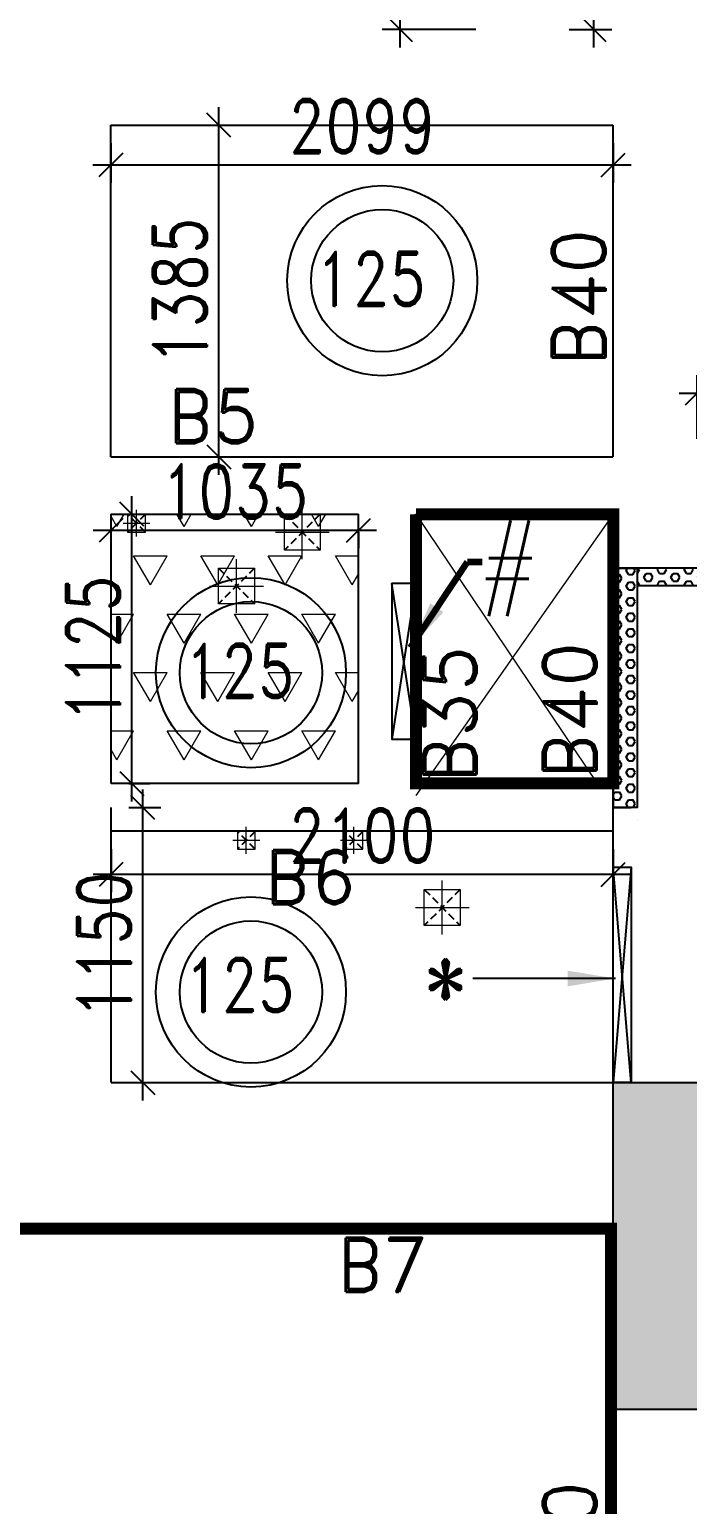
# Model space of a CAD drawing. Header units: millimetres. Extents: x 2061841 to 105821645, y -77612 to 48520811.
# Drawn here: x 2443415 to 2446166, y 28363 to 34525 of the extents above; entities that cross this region are included whole.
import ezdxf

# ---------------------------------------------------------------- set-up
doc = ezdxf.new("R2010")
doc.units = ezdxf.units.MM
doc.header["$LTSCALE"] = 10
doc.header["$MEASUREMENT"] = 0
doc.linetypes.add('$0$HIDDEN', pattern=[0.375, 0.25, -0.125])
doc.linetypes.add('HIDDEN2', pattern=[4.762499999999999, 3.175, -1.5875])
for name, color, linetype, lineweight in [('0-PL-DP CUTOUT', 32, 'Continuous', 9), ('s-opening text', 4, 'Continuous', 9), ('VIN SUNK HATCH', 8, 'Continuous', 0), ('VIN_COLUMN HATCH', 33, 'Continuous', 20), ('VIN_CUT OUT', 6, 'Continuous', 9)]:
    doc.layers.add(name, color=color, linetype=linetype, lineweight=lineweight)
for name, color, linetype in [('A-Comments', 30, 'Continuous'), ('A-FLOR-HIDN', 8, 'HIDDEN2'), ('A-HATCH', 8, 'Continuous'), ('BEAM NO', 2, 'Continuous'), ('S-OPENING', 6, 'Continuous'), ('UPSTAND RCC', 171, 'Continuous'), ('VIN_BEAM', 4, 'Continuous'), ('VIN_COLUMN', 1, 'Continuous'), ('VIN_SLAB THK', 2, 'Continuous')]:
    doc.layers.add(name, color=color, linetype=linetype)
doc.styles.add('200', font='romand.shx', dxfattribs={"width": 0.8, "height": 225})
doc.styles.add('MAH', font='romand.shx', dxfattribs={"height": 210})
doc.styles.add('RT', font='romant.shx', dxfattribs={"height": 250})
doc.styles.add('ST', font='romand.shx', dxfattribs={"height": 4})
doc.dimstyles.new('GR1', dxfattribs={"dimtxt": 225, "dimasz": 125, "dimexe": 125, "dimexo": 100, "dimgap": 50, "dimtad": 1, "dimdec": 0, "dimzin": 3, "dimdsep": 46, "dimtxsty": '200', "dimblk1": 'OBLIQUE', "dimblk2": 'OBLIQUE', "dimsah": 1, "dimcen": 0.0625, "dimdle": 125, "dimclrd": 3, "dimclre": 3, "dimclrt": 2, "dimadec": 0, "dimazin": 0, "dimtfac": 1, "dimtdec": 0, "dimtix": 1, "dimtmove": 0, "dimatfit": 3, "dimfxl": 1, "dimtolj": 1, "dimtzin": 0, "dimarcsym": 0})
doc.dimstyles.new('GR2', dxfattribs={"dimtxt": 225, "dimasz": 100, "dimexe": 75, "dimexo": 75, "dimgap": 50, "dimtad": 1, "dimdec": 0, "dimdsep": 46, "dimtxsty": '200', "dimblk1": 'OBLIQUE', "dimblk2": 'OBLIQUE', "dimsah": 1, "dimcen": 50, "dimdle": 75, "dimclrd": 3, "dimclre": 3, "dimclrt": 2, "dimadec": 0, "dimazin": 0, "dimtfac": 1, "dimtdec": 0, "dimtix": 1, "dimtmove": 0, "dimatfit": 3, "dimldrblk": 'OBLIQUE', "dimfxl": 1, "dimtolj": 1, "dimtzin": 0, "dimarcsym": 0})

# ---------------------------------------------------------------- blocks, each defined once
blk = doc.blocks.new('_Oblique')
at = {"color": 0, "linetype": 'ByBlock', "lineweight": -2}
blk.add_line((-0.5, -0.5), (0.5, 0.5), dxfattribs=at)
blk = doc.blocks.new('*D2514')
at = {"layer": 'A-HATCH', "color": 3, "lineweight": -2, "transparency": 16777216}
for p, q in [((2445773.936610051, 34450.31134440625), (2445773.936610051, 38450.31320417372)), ((2445670.50079383, 38375.31320417372), (2445848.936610051, 38375.31320417372)), ((2445670.471465594, 34525.31134440625), (2445848.936610051, 34525.31134440625))]:
    blk.add_line(p, q, dxfattribs=at)
at = {"layer": 'Defpoints', "color": 0, "transparency": 16777216}
for p in [(2445595.50079383, 38375.31320417372, -643584.2963386811), (2445773.936610051, 38375.31320417372), (2445595.471465594, 34525.31134440625, -643584.2959966164)]:
    blk.add_point(p, dxfattribs=at)
at = {"layer": 'A-HATCH', "color": 3, "lineweight": -2, "transparency": 16777216, "xscale": 100, "yscale": 100, "zscale": 100}
for p, rotation in [((2445773.936610051, 38375.31320417372), 90), ((2445773.936610051, 34525.31134440625), 270)]:
    blk.add_blockref('_Oblique', p, dxfattribs=dict(at, rotation=rotation))
at = {"layer": 'A-HATCH', "color": 2, "transparency": 16777216, "insert": (2445611.436610051, 36450.31227428928), "char_height": 225, "attachment_point": 5, "rotation": 90, "style": '200'}
blk.add_mtext('\\A1;3850', dxfattribs=at)
blk = doc.blocks.new('OBLIQUE')
blk = doc.blocks.new('*D2521')
at = {"layer": 'A-HATCH', "color": 3, "lineweight": -2, "transparency": 16777216}
for p, q in [((2444965.072434292, 34450.31135584616), (2444965.072434292, 36025.2746327316)), ((2445280.665171786, 35950.2746327316), (2444890.072434292, 35950.2746327316)), ((2445280.476947605, 34525.31135584616), (2444890.072434292, 34525.31135584616))]:
    blk.add_line(p, q, dxfattribs=at)
at = {"layer": 'Defpoints', "color": 0, "transparency": 16777216}
for p in [(2444965.072434292, 35950.2746327316), (2445355.665171786, 35950.2746327316, -643584.2959965115), (2445355.476947605, 34525.31135584616, -643584.2959966164)]:
    blk.add_point(p, dxfattribs=at)
at = {"layer": 'A-HATCH', "color": 3, "lineweight": -2, "transparency": 16777216, "xscale": 100, "yscale": 100, "zscale": 100}
for p, rotation in [((2444965.072434292, 35950.2746327316), 90), ((2444965.072434292, 34525.31135584616), 270)]:
    blk.add_blockref('_Oblique', p, dxfattribs=dict(at, rotation=rotation))
at = {"layer": 'A-HATCH', "color": 2, "transparency": 16777216, "insert": (2444802.572434292, 35237.79299428817), "char_height": 225, "attachment_point": 5, "rotation": 90, "style": '200'}
blk.add_mtext('\\A1;1425', dxfattribs=at)
blk = doc.blocks.new('*D2522')
at = {"layer": 'A-HATCH', "color": 3, "lineweight": -2, "transparency": 16777216}
for p, q in [((2443755.478474439, 34050.31134439717), (2443755.478474439, 33884.28070704266)), ((2445854.666996744, 34050.31134439407), (2445854.666996744, 33884.28070704266)), ((2443680.478474439, 33959.28070704266), (2445929.666996744, 33959.28070704266))]:
    blk.add_line(p, q, dxfattribs=at)
at = {"layer": 'Defpoints', "color": 0, "transparency": 16777216}
for p in [(2443755.478474439, 34125.31134439717, -643584.2959966164), (2445854.666996744, 34125.31134439407, -643584.2959966164), (2445854.666996744, 33959.28070704266)]:
    blk.add_point(p, dxfattribs=at)
at = {"layer": 'A-HATCH', "color": 3, "lineweight": -2, "transparency": 16777216, "xscale": 100, "yscale": 100, "zscale": 100, "rotation": 180}
blk.add_blockref('_Oblique', (2443755.478474439, 33959.28070704266), dxfattribs=at)
at = {"layer": 'A-HATCH', "color": 3, "lineweight": -2, "transparency": 16777216, "xscale": 100, "yscale": 100, "zscale": 100}
blk.add_blockref('_Oblique', (2445854.666996744, 33959.28070704266), dxfattribs=at)
at = {"layer": 'A-HATCH', "color": 2, "transparency": 16777216, "insert": (2444805.072735591, 34121.78070704266), "char_height": 225, "attachment_point": 5, "style": '200'}
blk.add_mtext('\\A1;2099', dxfattribs=at)
blk = doc.blocks.new('*D2523')
at = {"layer": 'A-HATCH', "color": 3, "lineweight": -2, "transparency": 16777216}
for p, q in [((2444206.213792422, 32665.31126223173), (2444206.213792422, 34200.31134439718)), ((2443830.47847444, 34125.31134439718), (2444281.213792422, 34125.31134439718)), ((2443830.522021025, 32740.31126223173), (2444281.213792422, 32740.31126223173))]:
    blk.add_line(p, q, dxfattribs=at)
at = {"layer": 'Defpoints', "color": 0, "transparency": 16777216}
for p in [(2443755.47847444, 34125.31134439718, -643584.2959966164), (2444206.213792422, 34125.31134439718), (2443755.522021025, 32740.31126223173, -643584.2959966164)]:
    blk.add_point(p, dxfattribs=at)
at = {"layer": 'A-HATCH', "color": 3, "lineweight": -2, "transparency": 16777216, "xscale": 100, "yscale": 100, "zscale": 100}
for p, rotation in [((2444206.213792422, 34125.31134439718), 90), ((2444206.213792422, 32740.31126223173), 270)]:
    blk.add_blockref('_Oblique', p, dxfattribs=dict(at, rotation=rotation))
at = {"layer": 'A-HATCH', "color": 2, "transparency": 16777216, "insert": (2444043.713792421, 33432.81130331375), "char_height": 225, "attachment_point": 5, "rotation": 90, "style": '200'}
blk.add_mtext('\\A1;1385', dxfattribs=at)
blk = doc.blocks.new('*D2525')
at = {"layer": 'A-HATCH', "color": 3, "lineweight": -2, "transparency": 16777216}
for p, q in [((2446205.476583614, 32815.31126223016), (2446205.476583614, 33081.35721521452)), ((2448660.496854141, 32815.31126222861), (2448660.496854141, 33081.35721521452)), ((2446130.476583614, 33006.35721521452), (2448735.496854141, 33006.35721521452))]:
    blk.add_line(p, q, dxfattribs=at)
at = {"layer": 'Defpoints', "color": 0, "transparency": 16777216}
for p in [(2448660.496854141, 33006.35721521452), (2446205.476583614, 32740.31126223016, -643584.2959966164), (2448660.496854141, 32740.31126222861, -643584.2959966164)]:
    blk.add_point(p, dxfattribs=at)
at = {"layer": 'A-HATCH', "color": 3, "lineweight": -2, "transparency": 16777216, "xscale": 100, "yscale": 100, "zscale": 100, "rotation": 180}
blk.add_blockref('_Oblique', (2446205.476583614, 33006.35721521452), dxfattribs=at)
at = {"layer": 'A-HATCH', "color": 3, "lineweight": -2, "transparency": 16777216, "xscale": 100, "yscale": 100, "zscale": 100}
blk.add_blockref('_Oblique', (2448660.496854141, 33006.35721521452), dxfattribs=at)
at = {"layer": 'A-HATCH', "color": 2, "transparency": 16777216, "insert": (2447432.986718877, 33168.85721521452), "char_height": 225, "attachment_point": 5, "style": '200'}
blk.add_mtext('\\A1;2455', dxfattribs=at)
blk = doc.blocks.new('*D2526')
at = {"layer": 'A-HATCH', "color": 3, "lineweight": -2, "transparency": 16777216}
for p, q in [((2443680.853443796, 32432.92935172096), (2444865.500144614, 32432.92935172096)), ((2443755.853443796, 32425.31126223171), (2443755.853443796, 32357.92935172096)), ((2444790.500144614, 32425.31126222854), (2444790.500144614, 32357.92935172096))]:
    blk.add_line(p, q, dxfattribs=at)
at = {"layer": 'Defpoints', "color": 0, "transparency": 16777216}
for p in [(2443755.853443796, 32500.31126223171, -643584.2959966164), (2444790.500144614, 32500.31126222854, -643584.2959966164), (2444790.500144614, 32432.92935172096)]:
    blk.add_point(p, dxfattribs=at)
at = {"layer": 'A-HATCH', "color": 3, "lineweight": -2, "transparency": 16777216, "xscale": 100, "yscale": 100, "zscale": 100, "rotation": 180}
blk.add_blockref('_Oblique', (2443755.853443796, 32432.92935172096), dxfattribs=at)
at = {"layer": 'A-HATCH', "color": 3, "lineweight": -2, "transparency": 16777216, "xscale": 100, "yscale": 100, "zscale": 100}
blk.add_blockref('_Oblique', (2444790.500144614, 32432.92935172096), dxfattribs=at)
at = {"layer": 'A-HATCH', "color": 2, "transparency": 16777216, "insert": (2444273.176794205, 32595.42935172096), "char_height": 225, "attachment_point": 5, "style": '200'}
blk.add_mtext('\\A1;1035', dxfattribs=at)
blk = doc.blocks.new('*D2527')
at = {"layer": 'A-HATCH', "color": 3, "lineweight": -2, "transparency": 16777216}
for p, q in [((2443843.297202297, 31300.27517899123), (2443843.297202297, 32575.31126223173)), ((2443830.96295217, 32500.31126223173), (2443918.297202297, 32500.31126223173)), ((2443830.96295217, 31375.27517899123), (2443918.297202297, 31375.27517899123))]:
    blk.add_line(p, q, dxfattribs=at)
at = {"layer": 'Defpoints', "color": 0, "transparency": 16777216}
for p in [(2443755.96295217, 32500.31126223173, -643584.2959966164), (2443843.297202297, 32500.31126223173), (2443755.96295217, 31375.27517899123, -643584.2959966164)]:
    blk.add_point(p, dxfattribs=at)
at = {"layer": 'A-HATCH', "color": 3, "lineweight": -2, "transparency": 16777216, "xscale": 100, "yscale": 100, "zscale": 100}
for p, rotation in [((2443843.297202297, 32500.31126223173), 90), ((2443843.297202297, 31375.27517899123), 270)]:
    blk.add_blockref('_Oblique', p, dxfattribs=dict(at, rotation=rotation))
at = {"layer": 'A-HATCH', "color": 2, "transparency": 16777216, "insert": (2443680.797202297, 31937.79322061078), "char_height": 225, "attachment_point": 5, "rotation": 90, "style": '200'}
blk.add_mtext('\\A1;1125', dxfattribs=at)
blk = doc.blocks.new('*D2530')
at = {"layer": 'A-HATCH', "color": 3, "lineweight": -2, "transparency": 16777216}
for p, q in [((2443755.962952169, 31100.27463273077), (2443755.962952169, 30920.43477096036)), ((2445855.501764464, 31100.27463273059), (2445855.501764464, 30920.43477096036)), ((2445930.501764464, 30995.43477096036), (2443680.962952169, 30995.43477096036))]:
    blk.add_line(p, q, dxfattribs=at)
at = {"layer": 'Defpoints', "color": 0, "transparency": 16777216}
for p in [(2443755.962952169, 31175.27463273077, -643584.2963778005), (2445855.501764464, 31175.27463273059, -643584.2963778005), (2443755.962952169, 30995.43477096036)]:
    blk.add_point(p, dxfattribs=at)
at = {"layer": 'A-HATCH', "color": 3, "lineweight": -2, "transparency": 16777216, "xscale": 100, "yscale": 100, "zscale": 100, "rotation": 180}
blk.add_blockref('_Oblique', (2443755.962952169, 30995.43477096036), dxfattribs=at)
at = {"layer": 'A-HATCH', "color": 3, "lineweight": -2, "transparency": 16777216, "xscale": 100, "yscale": 100, "zscale": 100}
blk.add_blockref('_Oblique', (2445855.501764464, 30995.43477096036), dxfattribs=at)
at = {"layer": 'A-HATCH', "color": 2, "transparency": 16777216, "insert": (2444805.732358316, 31157.93477096036), "char_height": 225, "attachment_point": 5, "style": '200'}
blk.add_mtext('\\A1;2100', dxfattribs=at)
blk = doc.blocks.new('*D2531')
at = {"layer": 'A-HATCH', "color": 3, "lineweight": -2, "transparency": 16777216}
for p, q in [((2443889.252443709, 30050.31134430006), (2443889.252443709, 31350.27517899123)), ((2443830.96295217, 31275.27517899123), (2443964.252443709, 31275.27517899123)), ((2443830.96295217, 30125.31134430006), (2443964.252443709, 30125.31134430006))]:
    blk.add_line(p, q, dxfattribs=at)
at = {"layer": 'Defpoints', "color": 0, "transparency": 16777216}
for p in [(2443755.96295217, 31275.27517899123, -643584.2959966164), (2443889.252443709, 31275.27517899123), (2443755.96295217, 30125.31134430006, -643584.2959966164)]:
    blk.add_point(p, dxfattribs=at)
at = {"layer": 'A-HATCH', "color": 3, "lineweight": -2, "transparency": 16777216, "xscale": 100, "yscale": 100, "zscale": 100}
for p, rotation in [((2443889.252443709, 31275.27517899123), 90), ((2443889.252443709, 30125.31134430006), 270)]:
    blk.add_blockref('_Oblique', p, dxfattribs=dict(at, rotation=rotation))
at = {"layer": 'A-HATCH', "color": 2, "transparency": 16777216, "insert": (2443726.752443709, 30700.29326164495), "char_height": 225, "attachment_point": 5, "rotation": 90, "style": '200'}
blk.add_mtext('\\A1;1150', dxfattribs=at)

msp = doc.modelspace()

# ---------------------------------------------------------------- hatches: boundary and pattern name
at = {"layer": 'A-Comments'}
h = msp.add_hatch(dxfattribs=at)
h.set_pattern_fill('HONEY', color=81, scale=200)
h.set_pattern_definition([(0, (-117649.4203747055, -156143.8879606228), (37.5, 21.65063509461097), [25, -50]), (120, (-117649.4203747055, -156143.8879606228), (-37.49999999999999, 21.65063509461097), [24.99999999999994, -49.99999999999989]), (59.99999999999999, (-117649.4203747055, -156143.8879606228), (8.326672684688674e-15, 43.30127018922194), [-50, 25])])
edge = h.paths.add_edge_path()
edge.add_line((2449110.496854141, 38975.27463273155), (2449010.496854141, 38975.27463273155))
edge.add_line((2449010.496854141, 38975.27463273155), (2449010.496854141, 40275.27522465634))
edge.add_arc((2448610.496927606, 40275.27456347069), 399.9999265350124, 9.470788566565654e-05, 90.00000984348037)
edge.add_line((2448610.496858886, 40675.27449000569), (2437455.498763062, 40675.27462077645))
edge.add_arc((2437455.498763648, 39775.27462136269), 899.9999994137614, 90.00000003732296, 180.0000000373193)
edge.add_line((2436555.498764235, 39775.27462077645), (2436555.49876424, 22925.27463272951))
edge.add_line((2436555.49876424, 22925.27463272951), (2436455.49876424, 22925.27463272948))
edge.add_line((2436455.49876424, 22925.27463272948), (2436455.498764235, 39775.27462077645))
edge.add_arc((2437455.498764235, 39775.27462077641), 1000.000000000044, 90.00000000000739, 180.0000000000025, ccw=False)
edge.add_line((2437455.498764235, 40775.27462077645), (2448610.496860072, 40775.27449000561))
edge.add_arc((2448610.496854141, 40275.27449000562), 499.9999999999789, 8.418475960070282e-05, 89.99999932039623, ccw=False)
edge.add_line((2449110.496854141, 40275.27522465634), (2449110.496854141, 38975.27463273155))
h = msp.add_hatch(dxfattribs=at)
h.set_pattern_fill('HONEY', color=81, scale=200)
h.set_pattern_definition([(0, (-117649.4203747055, -156143.8879606228), (37.5, 21.65063509461097), [25, -50]), (120, (-117649.4203747055, -156143.8879606228), (-37.49999999999999, 21.65063509461097), [24.99999999999993, -49.99999999999986]), (59.99999999999999, (-117649.4203747055, -156143.8879606228), (8.326672684688674e-15, 43.30127018922194), [-50, 25])])
edge = h.paths.add_edge_path()
edge.add_line((2449110.496854141, 38975.27463273155), (2449010.496854141, 38975.27463273155))
edge.add_line((2449010.496854141, 38975.27463273155), (2449010.496854141, 40275.27522465634))
edge.add_arc((2448610.496927606, 40275.27456347069), 399.9999265350124, 9.470788566565654e-05, 90.00000984348037)
edge.add_line((2448610.496858886, 40675.27449000569), (2437455.498763062, 40675.27462077645))
edge.add_arc((2437455.498763648, 39775.27462136269), 899.9999994137614, 90.00000003732296, 180.0000000373193)
edge.add_line((2436555.498764235, 39775.27462077645), (2436555.49876424, 22925.27463272951))
edge.add_line((2436555.49876424, 22925.27463272951), (2436455.49876424, 22925.27463272948))
edge.add_line((2436455.49876424, 22925.27463272948), (2436455.498764235, 39775.27462077645))
edge.add_arc((2437455.498764235, 39775.27462077641), 1000.000000000044, 90.00000000000739, 180.0000000000025, ccw=False)
edge.add_line((2437455.498764235, 40775.27462077645), (2448610.496860072, 40775.27449000561))
edge.add_arc((2448610.496854141, 40275.27449000562), 499.9999999999789, 8.418475960070282e-05, 89.99999932039623, ccw=False)
edge.add_line((2449110.496854141, 40275.27522465634), (2449110.496854141, 38975.27463273155))
at = {"layer": 'UPSTAND RCC'}
h = msp.add_hatch(dxfattribs=at)
h.set_pattern_fill('HEX', color=256, scale=150)
h.set_pattern_definition([(0, (0, 0), (0, 32.47595264191645), [18.75, -37.5]), (120, (0, 0), (-28.125, -16.23797632095822), [18.75, -37.5]), (59.99999999999999, (18.75, 0), (-28.125, 16.23797632095823), [18.75, -37.5])])
h.paths.add_polyline_path([(2445855.453230356, 32275.31064006441), (2445955.414860077, 32275.31064006441), (2445955.414860077, 31275.31063853651), (2445855.453230356, 31275.31063853651), (2445855.453230356, 32275.31064006441)])
h = msp.add_hatch(dxfattribs=at)
h.set_pattern_fill('HEX', color=256, scale=150)
h.set_pattern_definition([(0, (2438230.500793829, 38975.31126223062), (0, 32.47595264191645), [18.75, -37.5]), (120, (2438230.500793829, 38975.31126223062), (-28.125, -16.23797632095822), [18.74999999999999, -37.49999999999999]), (59.99999999999999, (2438249.250793829, 38975.31126223062), (-28.125, 16.23797632095823), [18.75, -37.5])])
h.paths.add_polyline_path([(2445955.453231951, 32275.29263487011), (2445955.453231951, 32200.32864220291), (2445955.453230356, 32200.31064006442), (2445955.453230356, 32200.27463273161), (2447100.496240429, 32200.27463273161), (2447100.496240429, 32275.27463273161), (2445955.453231951, 32275.29263487011)])
at = {"layer": 'VIN SUNK HATCH'}
h = msp.add_hatch(dxfattribs=at)
h.set_pattern_fill('EARTH', color=8, scale=1500)
h.set_pattern_definition([(0, (-3646.261218469124, 480.2358689814282), (375, 375), [375, -375]), (0, (-3646.261218469124, 620.8608689814282), (375, 375), [375, -375]), (0, (-3646.261218469124, 761.4858689814282), (375, 375), [375, -375]), (90, (-3599.386218469124, 808.3608689814282), (-374.9999999999999, 375), [375, -375]), (90, (-3458.761218469124, 808.3608689814282), (-374.9999999999999, 375), [375, -375]), (90, (-3318.136218469124, 808.3608689814282), (-374.9999999999999, 375), [375, -375])])
edge = h.paths.add_edge_path()
edge.add_line((2436655.496854141, 39775.27463273161), (2436670.497401247, 33650.31126222854))
edge.add_line((2436670.497401247, 33650.31126222854), (2437580.501238826, 33650.31126222854))
edge.add_line((2437580.501238826, 33650.31126222854), (2437555.620555511, 33800.31126222853))
edge.add_line((2437555.620555511, 33800.31126222853), (2437555.620555511, 35225.31126222854))
edge.add_line((2437555.620555511, 35225.31126222854), (2437580.501238826, 35375.31126222854))
edge.add_line((2437580.501238826, 35375.31126222854), (2438280.501238826, 35375.31126222854))
edge.add_line((2438280.501238826, 35375.31126222854), (2438280.501238826, 35775.15768654041))
edge.add_line((2438280.501238826, 35775.15768654041), (2438280.376859884, 35772.15717767973))
edge.add_line((2438280.376859884, 35772.15717767973), (2438280.377956366, 37575.31126222863))
edge.add_line((2438280.377956366, 37575.31126222863), (2438280.501238826, 37575.31126222863))
edge.add_line((2438280.501238826, 37575.31126222863), (2438280.501238826, 38975.31126222854))
edge.add_line((2438280.501238826, 38975.31126222854), (2440905.501238971, 38975.31126222854))
edge.add_line((2440905.501238971, 38975.31126222854), (2443405.500144606, 38975.32892210534))
edge.add_line((2443405.500144606, 38975.32892210534), (2443405.500144606, 39225.32923318538))
edge.add_line((2443405.500144606, 39225.32923318538), (2444696.738781531, 39225.31157330859))
edge.add_line((2444696.738781531, 39225.31157330859), (2445136.238781531, 39225.31064006517))
edge.add_line((2445136.238781531, 39225.31064006517), (2445355.500589611, 39225.31126222854))
edge.add_line((2445355.500589611, 39225.31126222854), (2445355.497299138, 38975.31126222831))
edge.add_line((2445355.497299138, 38975.31126222831), (2445380.501238826, 38975.31126222854))
edge.add_line((2445380.501238826, 38975.31126222854), (2447930.526487421, 38975.31126222857))
edge.add_line((2447930.526487421, 38975.31126222857), (2448910.496854141, 38975.27463273161))
edge.add_line((2448910.496854141, 38975.27463273161), (2448910.496854141, 40275.27463273159))
edge.add_arc((2448610.496854142, 40275.27463273241), 299.9999999990687, 359.9999999998444, 450.0000000001779)
edge.add_line((2448610.496854141, 40575.27463273161), (2437409.019998082, 40573.92343029589))
edge.add_arc((2437454.655938126, 39776.06803488883), 799.1594778289738, 93.2736519097842, 180.0568830174656)
edge = h.paths.add_edge_path(flags=16)
edge.add_arc((2442968.586012522, 39899.44398297924), 447.1409517698921, 0, 180, ccw=False)
edge.add_arc((2442968.586012522, 39899.44398297924), 447.1409517698921, 180, 360, ccw=False)
edge = h.paths.add_edge_path(flags=0)
edge.add_arc((2442968.586012522, 39899.44398297924), 347.1409517698921, 0, 180, ccw=False)
edge.add_arc((2442968.586012522, 39899.44398297924), 347.1409517698921, 180, 360, ccw=False)
h.paths.add_polyline_path([(2437480.120608942, 34235.63712556341), (2437518.659358221, 34235.63712556341), (2437518.659358221, 34835.63712556341), (2437480.120608942, 34835.63712556341)], flags=16)
h.paths.add_polyline_path([(2437405.807675375, 37054.56852154082), (2437634.379103946, 37054.56852154082), (2437634.379103946, 37311.71137868369), (2437405.807675375, 37311.71137868369)], flags=16)
h.paths.add_polyline_path([(2445657.824453325, 39839.05330565528), (2445657.824453325, 39610.48187708382)], flags=16)
h.paths.add_polyline_path([(2441636.591121399, 39839.05330565291), (2441636.591121399, 39610.48187708145), (2441684.468712863, 39610.48187708145), (2441684.468712863, 39839.05330565291)], flags=16)
h.paths.add_polyline_path([(2442610.957306487, 39703.01202175471), (2443378.814449344, 39703.01202175471), (2443378.814449344, 40078.01202175471), (2442610.957306487, 40078.01202175471)], flags=16)
h = msp.add_hatch(dxfattribs=at)
h.set_pattern_fill('TRIANG', color=8, scale=750)
h.set_pattern_definition([(59.99999999999999, (1672873.736111776, -43545.71164178586), (-140.6249997277446, 243.5696446571867), [140.625, -140.625]), (120, (1672873.736111776, -43545.71164178586), (-281.2499997277446, 1.571867427885287e-07), [140.6249999999989, -140.6249999999989]), (0, (1672803.423611776, -43423.92681953585), (140.625, 243.5696445), [140.625, -140.625])])
h.paths.add_polyline_path([(2444790.500188673, 31375.27463272911), (2443755.962996228, 31375.27463273074), (2443755.962952169, 32500.2746327307), (2444790.500144614, 32500.31126222854)])
at = {"layer": 'VIN_COLUMN HATCH'}
h = msp.add_hatch(color=256, dxfattribs=at)
h.dxf.hatch_style = 1
h.paths.add_polyline_path([(2445855.496854141, 30125.27463273161), (2446355.496854141, 30125.27463273161), (2446355.496854141, 28760.27463273162), (2445855.496854141, 28760.27463273162)])

# ---------------------------------------------------------------- linework, layer by layer
at = {"layer": '0-PL-DP CUTOUT', "color": 32, "ltscale": 15, "extrusion": (2.01815504827594e-08, 8.4118303714588e-09, 0.9999999999999999)}
for p, q in [((2443862.442773581, 32406.49078707353, -643584.2976910486), (2443862.442773581, 32518.99078707353, -643584.2976919949)), ((2443806.192773581, 32462.74078707353, -643584.2976903865), (2443918.692773581, 32462.74078707353, -643584.297692657)), ((2444321.563892973, 31081.48897741045, -643584.297690118), (2444321.563892973, 31193.98897741045, -643584.2976910643)), ((2444771.563892948, 31081.48897737826, -643584.297690118), (2444771.563892948, 31193.98897737826, -643584.2976910643)), ((2444265.313892975, 31137.73897741053, -643584.297689456), (2444377.813892975, 31137.73897741053, -643584.2976917265)), ((2444715.313892948, 31137.73897737826, -643584.2976894559), (2444827.813892948, 31137.73897737826, -643584.2976917264))]:
    msp.add_line(p, q, dxfattribs=at)
at = {"layer": '0-PL-DP CUTOUT', "color": 32, "ltscale": 15, "extrusion": (8.411830371458793e-09, 2.01815504827594e-08, 0.9999999999999999)}
for p, q in [((2444555.500298969, 32312.73897741051, -643584.2976883206), (2444555.500298969, 32537.73897741051, -643584.2976928615)), ((2444443.000298969, 32425.23897741051, -643584.2976896447), (2444668.000298969, 32425.23897741051, -643584.2976915374)), ((2444280.498329124, 32087.73897741057, -643584.2976890475), (2444280.498329124, 32312.73897741057, -643584.2976935884)), ((2444167.998329124, 32200.23897741057, -643584.2976903716), (2444392.998329124, 32200.23897741057, -643584.2976922643)), ((2445140.555721893, 30744.59880630599, -643584.2963755301), (2445140.555721893, 30969.59880630599, -643584.296380071)), ((2445028.055721893, 30857.09880630599, -643584.2963768542), (2445253.055721893, 30857.09880630599, -643584.2963787469))]:
    msp.add_line(p, q, dxfattribs=at)
at = {"layer": '0-PL-DP CUTOUT', "color": 32, "extrusion": (2.01815504827594e-08, 8.4118303714588e-09, 0.9999999999999999)}
for points, elevation in [([(2443899.95576211, 32500.24620079513), (2443824.95576211, 32500.24620079513), (2443824.95576211, 32425.24620079513), (2443899.95576211, 32425.24620079513)], -643584.2480975173), ([(2444359.076881503, 31175.24439113205), (2444284.076881503, 31175.24439113205), (2444284.076881503, 31100.24439113205), (2444359.076881503, 31100.24439113205)], -643584.2480984665), ([(2444809.076881479, 31175.24439109986), (2444734.076881479, 31175.24439109986), (2444734.076881479, 31100.24439109986), (2444809.076881479, 31100.24439109986)], -643584.2480893849)]:
    msp.add_lwpolyline(points, close=True, dxfattribs=dict(at, elevation=elevation))
at = {"layer": '0-PL-DP CUTOUT', "color": 32, "extrusion": (8.411830371458793e-09, 2.01815504827594e-08, 0.9999999999999999)}
for points, elevation in [([(2444630.50571269, 32500.25196593915), (2444630.50571269, 32350.25196593915), (2444480.50571269, 32350.25196593915), (2444480.50571269, 32500.25196593915)], -643584.2764730132), ([(2444355.503742846, 32275.2519659392), (2444355.503742846, 32125.2519659392), (2444205.503742846, 32125.2519659392), (2444205.503742846, 32275.2519659392)], -643584.2764805942), ([(2445215.561135615, 30932.1117948346), (2445215.561135615, 30782.1117948346), (2445065.561135615, 30782.1117948346), (2445065.561135615, 30932.1117948346)], -643584.2751869487)]:
    msp.add_lwpolyline(points, close=True, dxfattribs=dict(at, elevation=elevation))
at = {"layer": 'A-FLOR-HIDN', "color": 32, "extrusion": (2.01815504827594e-08, 8.4118303714588e-09, 0.9999999999999999)}
for p, q in [((2443899.942773581, 32500.24078707353, -643584.297692594), (2443824.942773581, 32425.24078707353, -643584.2976904495)), ((2443899.942773581, 32425.24078707353, -643584.2976919631), (2443824.942773581, 32500.24078707353, -643584.2976910804)), ((2444359.063892973, 31175.23897741045, -643584.2976916634), (2444284.063892973, 31100.23897741045, -643584.2976895189)), ((2444359.063892973, 31100.23897741045, -643584.2976910324), (2444284.063892973, 31175.23897741045, -643584.2976901497)), ((2444809.063892948, 31175.23897737826, -643584.2976916634), (2444734.063892948, 31100.23897737826, -643584.2976895189)), ((2444809.063892948, 31100.23897737826, -643584.2976910324), (2444734.063892948, 31175.23897737826, -643584.2976901497))]:
    msp.add_line(p, q, dxfattribs=at)
at = {"layer": 'A-FLOR-HIDN', "color": 32, "extrusion": (8.411830371458793e-09, 2.01815504827594e-08, 0.9999999999999999)}
for p, q in [((2444630.500298969, 32500.23897741051, -643584.2976927356), (2444480.500298969, 32350.23897741051, -643584.2976884466)), ((2444480.500298969, 32500.23897741051, -643584.2976914739), (2444630.500298969, 32350.23897741051, -643584.2976897084)), ((2444355.498329124, 32275.23897741057, -643584.2976934625), (2444205.498329124, 32125.23897741057, -643584.2976891735)), ((2444205.498329124, 32275.23897741057, -643584.2976922008), (2444355.498329124, 32125.23897741057, -643584.2976904353)), ((2445215.555721893, 30932.09880630599, -643584.296379945), (2445065.555721893, 30782.09880630599, -643584.296375656)), ((2445065.555721893, 30932.09880630599, -643584.2963786833), (2445215.555721893, 30782.09880630599, -643584.2963769179))]:
    msp.add_line(p, q, dxfattribs=at)
at = {"layer": 'A-HATCH', "const_width": 50, "elevation": -643584.2963778005}
msp.add_lwpolyline([(2445030.525907577, 32500.27463269927), (2445855.447795131, 32500.2746327118), (2445855.447795131, 31375.27463273056), (2445030.500144617, 31375.34719366259), (2445030.496636874, 32500.27463269927)], dxfattribs=at)
at = {"layer": 'A-HATCH', "color": 3, "const_width": 50}
msp.add_lwpolyline([(2439012.887387663, 29515.73705974221), (2445846.023828477, 29515.73705974221), (2445846.023828477, 26812.97430163622), (2446410.550045669, 26812.97430163622), (2446410.550045669, 23340.8450383842), (2439326.331515014, 23340.8450383842), (2439326.331515014, 23749.79781219363), (2439021.057086915, 23749.79781219363), (2439021.057086915, 29493.3954911232)], dxfattribs=at)
at = {"layer": 'S-OPENING'}
for p, q in [((2445030.496854124, 31560.27463279399, -643584.2963778005), (2444930.496854142, 32210.2746327307, -643584.2963778005)), ((2445030.496854142, 32210.2746327307, -643584.2963778005), (2444930.496854142, 31560.27463279399, -643584.2963778005)), ((2445930.500793829, 30125.27463273161, -643584.2963778005), (2445855.496854142, 31025.27463273162, -643584.2963778005)), ((2445930.500793829, 31025.27463273161, -643584.2963778005), (2445855.496854142, 30125.27463273161, -643584.2963778005))]:
    msp.add_line(p, q, dxfattribs=at)
at = {"layer": 'S-OPENING', "elevation": -643584.2963778005}
for points in [[(2445030.496854133, 32210.28697345046), (2444930.496854142, 32210.28697345046), (2444930.496854142, 31560.27463279399), (2445030.496854133, 31560.27463279399)], [(2445855.496854142, 31025.27463273161), (2445930.500793829, 31025.27463273161), (2445930.500793829, 30125.27463273161), (2445855.496854142, 30125.27463273161)]]:
    msp.add_lwpolyline(points, close=True, dxfattribs=at)
at = {"layer": 'UPSTAND RCC'}
msp.add_line((2445855.500793829, 31275.31060612737, -643584.2965683927), (2445930.500793829, 31275.31067400151, -643584.2961872085), dxfattribs=at)
at = {"layer": 'UPSTAND RCC', "elevation": -643584.2963778005}
msp.add_lwpolyline([(2445855.460305542, 32275.27463273161), (2445955.421935263, 32275.27463273161), (2445955.414860077, 31275.31063853651), (2445855.453230356, 31275.31063853651)], close=True, dxfattribs=at)
for points in [[(2447075.500793829, 32275.27463273161), (2445855.500793829, 32275.27463273161), (2445855.500793829, 31275.27463273161)], [(2447075.500793829, 32200.27463273161), (2445955.453230356, 32200.31064006443), (2445955.453230356, 31275.31064006443)]]:
    msp.add_lwpolyline(points, dxfattribs=at)
at = {"layer": 'VIN_BEAM', "linetype": '$0$HIDDEN'}
for p, q in [((2443755.478474439, 34125.31134439717, -643584.2959966164), (2445854.666996744, 34125.31134439407, -643584.2959966164)), ((2443755.522021024, 32740.31126223171, -643584.2959966164), (2443755.478474439, 34125.31134439717, -643584.2959966164)), ((2445855.502208519, 32740.31126222855, -643584.2959966164), (2445854.666996744, 34125.31134439407, -643584.2959966164)), ((2443755.522021024, 32740.31126223171, -643584.2959966164), (2445855.502208519, 32740.31126223038, -643584.2959966164)), ((2445855.501418165, 30125.31072213239, -643584.2959966164), (2445855.473512933, 31375.27463273059, -643584.2946861804)), ((2443755.962952169, 30125.31134430005, -643584.2959966164), (2443755.962952169, 31275.27517899121, -643584.2959966164)), ((2445955.496204926, 31225.3118084895, -643584.2959966164), (2445955.496854142, 31225.3118084895, -643584.2959966164)), ((2445855.501764464, 31175.27463273059, -643584.2963778005), (2443755.962952169, 31175.27463273077, -643584.2963778005)), ((2443755.962952169, 30125.31134430005, -643584.2959966164), (2445855.471390118, 30125.31134429658, -643584.2959966164)), ((2445855.501238826, 29525.31134429725, -643584.2959966164), (2439005.493885962, 29525.31134429635, -643584.2959966164)), ((2445855.50052342, 27164.91254573052, -643584.2959966164), (2445855.501006984, 28764.85621511255, -643584.2959966164))]:
    msp.add_line(p, q, dxfattribs=at)
at = {"layer": 'VIN_BEAM'}
for p, q in [((2443755.853443796, 32500.31126223171, -643584.2959966164), (2444790.500144614, 32500.31126222854, -643584.2959966164)), ((2443755.962952169, 31375.27517899121, -643584.2959966164), (2443755.962952169, 32500.31126223171, -643584.2959966164)), ((2444790.500144614, 31375.27463273068, -643584.2959966164), (2444790.500144614, 32500.31126222854, -643584.2959966164)), ((2445030.500144617, 31375.34719366259, -643584.2959991801), (2445030.500144614, 32500.31126222854, -643584.2959966164)), ((2445030.500144614, 32500.31126222854, -643584.2959966164), (2445860.427602859, 32500.31126222854, -643584.2959966164)), ((2445855.501795953, 31375.27463273059, -643584.2959966164), (2445855.502135982, 32500.31126222854, -643584.2959966164)), ((2444790.500188673, 31375.27463273066, -643584.2963778005), (2443755.962996228, 31375.27463273074, -643584.2963778005)), ((2445855.501795953, 31375.27463273056, -643584.2963778005), (2445030.496898201, 31375.27463273064, -643584.2963778005))]:
    msp.add_line(p, q, dxfattribs=at)
at = {"layer": 'VIN_COLUMN', "ltscale": 125, "elevation": -643584.2963778005}
msp.add_lwpolyline([(2445855.496854141, 30125.27463273161), (2446355.496854141, 30125.27463273161), (2446355.496854141, 28760.27463273162), (2445855.496854141, 28760.27463273162)], close=True, dxfattribs=at)
at = {"layer": 'VIN_CUT OUT'}
for p, q in [((2445855.47351292, 32500.31126222854, -643584.2955786918), (2445030.500793829, 31325.31320417367, -643584.2963778005)), ((2445030.501238826, 32500.31126222854, -643584.2946838258), (2445788.175391574, 31375.27463273066, -643584.2946861804)), ((2445855.47351292, 32500.31126222856, -643584.2946838258), (2445855.473512933, 31375.27463273059, -643584.2946861804)), ((2445030.496854142, 31275.34013677532, -643584.2946863847), (2445030.501238829, 31275.34664740147, -643584.2946863895))]:
    msp.add_line(p, q, dxfattribs=at)
at = {"layer": 'VIN_SLAB THK', "color": 2, "linetype": 'Continuous', "ltscale": 0.25}
for centre, radius in [((2444889.845602861, 33475.96411828093, -643584.2959966164), 397.1409517699481), ((2444889.845602861, 33475.96411828093, -643584.2959966164), 297.1409517699481), ((2444340.900020125, 31837.90406312194, -643584.2959977963), 397.1409517699481), ((2444340.900020125, 31837.90406312194, -643584.2959977963), 297.1409517699481), ((2444340.900020125, 30503.88299485877, -643584.2959977963), 397.1409517699481), ((2444340.900020125, 30503.88299485877, -643584.2959977963), 297.1409517699481)]:
    msp.add_circle(centre, radius, dxfattribs=at)

# ---------------------------------------------------------------- texts
at = {"layer": 'BEAM NO', "color": 4, "style": 'MAH'}
for s, p in [('B40 ', (2445823.489704035, 33116.77774864418, -643196.1075805657)), ('B35', (2445283.816312277, 31373.96421033249, -643584.2958648271)), ('B40 ', (2445785.977164938, 31390.4880092308, -643196.1080580149)), ('B40', (2445785.977164938, 27884.77442742768, -643196.1080580149))]:
    msp.add_text(s, height=225, rotation=90, dxfattribs=at).set_placement(p)
for s, p in [('B5', (2443989.598664758, 32797.14727121557, -643584.294302267)), ('B6', (2444395.472217314, 30871.03523910237, -643584.2943847748)), ('B7', (2444698.922328274, 29251.27869324818, -643584.2943842165))]:
    msp.add_text(s, height=225, dxfattribs=at).set_placement(p)
at = {"layer": 's-opening text', "style": 'RT'}
msp.add_text('#', height=300, dxfattribs=at).set_placement((2445283.904654216, 32173.55869529691, -643584.2959966164))
at = {"layer": 's-opening text', "style": 'RT', "text_generation_flag": 4}
msp.add_text('*', height=300, rotation=180, dxfattribs=at).set_placement((2445257.469308252, 30342.13568834127, -643584.2956154605))
at = {"layer": 'VIN_SLAB THK', "color": 2, "linetype": 'Continuous', "ltscale": 0.25, "style": 'ST', "width": 0.8}
for p in [(2444610.012701573, 33371.09134210856, -643584.2959966164), (2444061.067118837, 31733.03128694956, -643584.2959977963), (2444061.665568259, 30420.80424091597, -643584.2959977963)]:
    msp.add_text('125', height=225, dxfattribs=at).set_placement(p)

# ---------------------------------------------------------------- dimensions: what is measured, and where the dimension line sits
at = {"layer": 'A-HATCH'}
for base, p1, p2, picture, middle in [((2445773.936610051, 38375.31320417372), (2445595.471465593, 34525.31134440624, -643584.2959966164), (2445595.50079383, 38375.3132041737, -643584.2963386811), '*D2514', (2445611.436610051, 36450.31227428928)), ((2444965.072434292, 35950.2746327316), (2445355.476947604, 34525.31135584615, -643584.2959966164), (2445355.665171785, 35950.27463273158, -643584.2959965115), '*D2521', (2444802.572434292, 35237.79299428817)), ((2444206.213792422, 34125.31134439718), (2443755.522021024, 32740.31126223171, -643584.2959966164), (2443755.478474439, 34125.31134439717, -643584.2959966164), '*D2523', (2444043.713792421, 33432.81130331375)), ((2443843.297202297, 32500.31126223173), (2443755.962952169, 31375.27517899121, -643584.2959966164), (2443755.962952169, 32500.31126223171, -643584.2959966164), '*D2527', (2443680.797202297, 31937.79322061078)), ((2443889.252443709, 31275.27517899123), (2443755.962952169, 30125.31134430005, -643584.2959966164), (2443755.962952169, 31275.27517899121, -643584.2959966164), '*D2531', (2443726.752443709, 30700.29326164495))]:
    dim = msp.add_linear_dim(base=base, p1=p1, p2=p2, angle=90, dimstyle='GR2', override={"dimldrblk": 'OBLIQUE'}, dxfattribs=at)
    dim.commit()
    dim.dimension.update_dxf_attribs({"geometry": picture, "text_midpoint": middle})
for base, p1, p2, picture, middle in [((2445854.666996744, 33959.28070704266), (2443755.478474439, 34125.31134439717, -643584.2959966164), (2445854.666996744, 34125.31134439407, -643584.2959966164), '*D2522', (2444805.072735591, 34121.78070704266)), ((2448660.496854141, 33006.35721521452), (2446205.476583614, 32740.31126223016, -643584.2959966164), (2448660.496854141, 32740.31126222861, -643584.2959966164), '*D2525', (2447432.986718877, 33168.85721521452)), ((2444790.500144614, 32432.92935172096), (2443755.853443796, 32500.31126223171, -643584.2959966164), (2444790.500144614, 32500.31126222854, -643584.2959966164), '*D2526', (2444273.176794205, 32595.42935172096)), ((2443755.962952169, 30995.43477096036), (2445855.501764464, 31175.27463273059, -643584.2963778005), (2443755.962952169, 31175.27463273077, -643584.2963778005), '*D2530', (2444805.732358316, 31157.93477096036))]:
    dim = msp.add_linear_dim(base=base, p1=p1, p2=p2, dimstyle='GR2', override={"dimldrblk": 'OBLIQUE'}, dxfattribs=at)
    dim.commit()
    dim.dimension.update_dxf_attribs({"geometry": picture, "text_midpoint": middle})

# ---------------------------------------------------------------- leaders
at = {"layer": 's-opening text'}
for points, override in [([(2445007.193660553, 31943.03800719113, -643584.2959966164), (2445246.1526551, 32300.76124327512, -643584.2959966164), (2445307.18781135, 32300.76124327512, -643584.2959966164)], {"dimscale": 1, "dimtxt": 225, "dimasz": 200, "dimgap": 50, "dimtad": 0, "dimtxsty": '200', "dimclrd": 3, "dimlwd": 65534}), ([(2445864.189417572, 30560.38371906317, -643584.2956154605), (2445268.982143922, 30560.38371906317, -643584.2956154605)], {"dimasz": 200, "dimtad": 0, "dimfxl": 125})]:
    msp.add_leader(points, dimstyle='GR1', override=override, dxfattribs=at)

doc.saveas('drawing.dxf')
